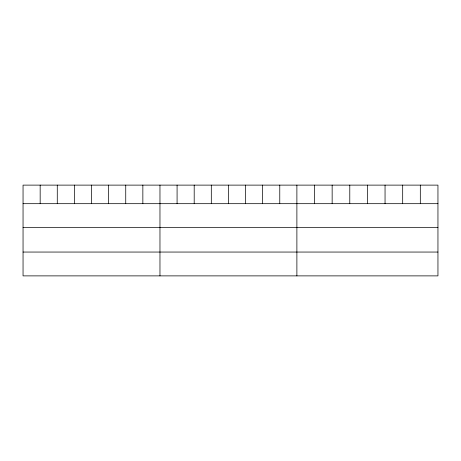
<?xml version="1.0" encoding="UTF-8"?>
<svg xmlns="http://www.w3.org/2000/svg" width="461" height="461" viewBox="0 0 461 461"><rect width="100%" height="100%" fill="white"/><g stroke="black" fill="none" stroke-linecap="round" stroke-linejoin="round"><path stroke-width="0.69" d="M437.95 203.681L437.95 275.88L23.05 275.88L23.05 185.12L437.95 185.12L437.95 203.681L23.05 203.681M23.05 227.504L437.95 227.504M23.05 252.052L437.95 252.052M420.317 185.12L420.317 203.681M402.683 185.12L402.683 203.681M385.05 185.12L385.05 203.681M367.417 185.12L367.417 203.681M349.784 185.12L349.784 203.681M332.151 185.12L332.151 203.681M314.517 185.12L314.517 203.681M296.884 185.12L296.884 275.88M279.769 185.12L279.769 203.681M262.655 185.12L262.655 203.681M245.54 185.12L245.54 203.681M228.425 185.12L228.425 203.681M211.311 185.12L211.311 203.681M194.196 185.12L194.196 203.681M177.082 185.12L177.082 203.681M159.967 185.12L159.967 275.88M142.852 185.12L142.852 203.681M125.738 185.12L125.738 203.681M108.623 185.12L108.623 203.681M91.509 185.12L91.509 203.681M74.394 185.12L74.394 203.681M57.279 185.12L57.279 203.681M40.165 185.12L40.165 203.681"/></g></svg>
